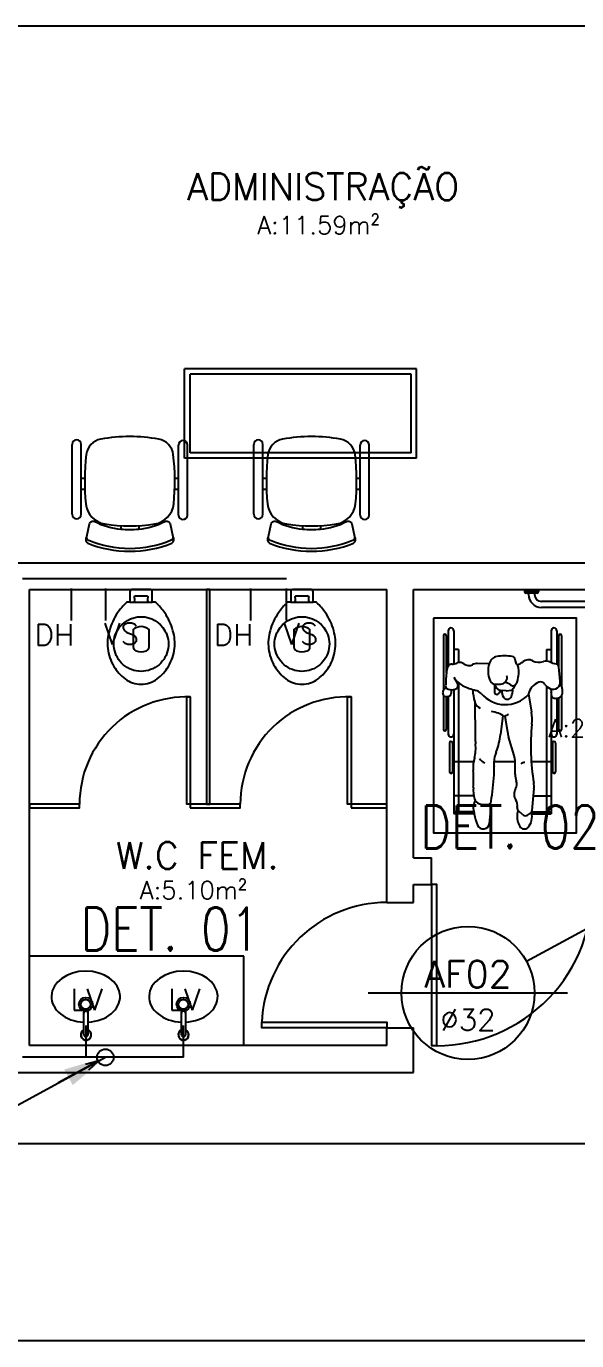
# Model space of a CAD drawing. Header units: millimetres. Extents: x 1111 to 1959, y -391 to -319.
# Drawn here: x 1712.17 to 1716.49, y -384.73 to -374.44 of the extents above; entities that cross this region are included whole.
import ezdxf
from ezdxf.enums import TextEntityAlignment as Align

# ---------------------------------------------------------------- set-up
doc = ezdxf.new("R2010")
doc.units = ezdxf.units.MM
doc.linetypes.add('HIDDEN', pattern=[0.375, 0.25, -0.125])
for name, color, linetype in [('08', 8, 'Continuous'), ('ARQ-PÇ-HIDROSSAN', 7, 'Continuous'), ('CONEXAO_AG_FRIA', 3, 'Continuous'), ('MOVEIS', 7, 'Continuous'), ('TUBOS_AG_FRIA', 2, 'Continuous'), ('TXT', 2, 'Continuous')]:
    doc.layers.add(name, color=color, linetype=linetype)
doc.styles.add('ROMANS', font='romans')

# ---------------------------------------------------------------- blocks, each defined once
blk = doc.blocks.new('SANIT-flat-3-flat-1')
at = {"layer": 'ARQ-PÇ-HIDROSSAN'}
blk.add_line((0.07, -0.0625), (0.07, 0.0625), dxfattribs=at)
for points in [[(0.073, -0.082, 0.059368), (0.13, -0.132, 0.082654), (0.23, -0.178, 0.104255), (0.33, -0.1865, 0.107708), (0.43, -0.1525, 0.088187), (0.5, -0.09, 0.163426), (0.53, 0, 0.163426), (0.5, 0.09, 0.088187), (0.43, 0.1525, 0.107708), (0.33, 0.1865, 0.104255), (0.23, 0.178, 0.082654), (0.13, 0.132, 0.059368), (0.073, 0.082, 0.207706), (0.07, 0.0745), (0.07, 0.0693), (0.07, 0.0625), (0.012, 0.0625, 0.402093), (0, 0.0515), (0, 0.0515), (0, -0.0515, 0.402093), (0.012, -0.0625), (0.07, -0.0625), (0.07, -0.0693), (0.07, -0.0745, 0.207706)], [(0.152, 0, -0.268395), (0.23, 0.1335, -0.179674), (0.33, 0.151, -0.170707), (0.4205, 0.1, -0.179561), (0.4575, 0, -0.179561), (0.4205, -0.1, -0.170707), (0.33, -0.151, -0.179674), (0.23, -0.1335, -0.268395)], [(0.3425, -0.03, 0.183333), (0.3425, 0.03, 0.302776), (0.32, 0.0445), (0.224, 0.0445, 0.370787), (0.224, -0.0445), (0.32, -0.0445, 0.302776)]]:
    blk.add_lwpolyline(points, format="xyb", close=True, dxfattribs=at)
blk.add_lwpolyline([(0.07, -0.0436, 0.380199), (0.062, -0.036), (0.051, -0.036, 0.087349), (0.047, -0.037, -0.172037), (0.0383, -0.037, -0.102747), (0.0363, -0.0357, -0.167994), (0.035, -0.0315), (0.035, 0.0315), (0.035, 0.0315, -0.167994), (0.0363, 0.0357, -0.102747), (0.0383, 0.037, -0.172037), (0.047, 0.037, 0.087349), (0.051, 0.036), (0.062, 0.036, 0.380199), (0.07, 0.0436)], format="xyb", dxfattribs=at)
blk = doc.blocks.new('CADEIRA2')
at = {"layer": 'MOVEIS'}
for p, q in [((-0.3147, 0.2073), (-0.3147, 0.5982)), ((-0.2647, 0.2073), (-0.2647, 0.5982)), ((0.2803, 0.2033), (0.2803, 0.5941)), ((0.3303, 0.2033), (0.3303, 0.5941)), ((-0.2446, 0.4071), (-0.2647, 0.4071)), ((0.2803, 0.4071), (0.2602, 0.4071)), ((-0.2438, 0.346), (-0.2647, 0.346)), ((0.2803, 0.346), (0.2595, 0.346)), ((-0.0422, 0.1436), (-0.0422, 0.1245)), ((0.0578, 0.1436), (0.0578, 0.1245))]:
    blk.add_line(p, q, dxfattribs=at)
blk.add_lwpolyline([(0.1472, 0.1531, 0.340817), (0.2539, 0.2657, 0.05523), (0.2514, 0.541, 0.328643), (0.1702, 0.6274, 0.09095), (-0.1546, 0.6274, 0.328643), (-0.2358, 0.541, 0.05523), (-0.2383, 0.2657, 0.340817), (-0.1316, 0.1531, 0.077917)], format="xyb", close=True, dxfattribs=at)
for points in [[(0.0578, 0.1245, 0.100785), (0.2041, 0.1671, -0.49505), (0.233, 0.1537), (0.2485, 0.0827, -0.365963), (0.2365, 0.0598, -0.0944), (0.0078, 0.0146, -0.0944), (-0.2209, 0.0598, -0.365963), (-0.2329, 0.0827), (-0.2173, 0.1537, -0.49505), (-0.1885, 0.1671, 0.100785), (-0.0422, 0.1245, 0.100785)], [(-0.2332, 0.0809, 0.481357), (-0.2276, 0.046, 0.097119), (0.0078, 0.0007, 0.097119), (0.2432, 0.046, 0.481357), (0.2489, 0.0809)]]:
    blk.add_lwpolyline(points, format="xyb", dxfattribs=at)
for centre, radius, start, end in [((-0.2897, 0.5982), 0.025, 0, 180), ((0.3053, 0.5941), 0.025, 0, 180), ((-0.2897, 0.2073), 0.025, 180, 0), ((0.3053, 0.2033), 0.025, 180, 0), ((0.0078, 0.6697), 0.5474, 264.75947, 275.24053)]:
    blk.add_arc(centre, radius, start, end, dxfattribs=at)
blk = doc.blocks.new('ESCRIVAN')
at = {"layer": 'MOVEIS'}
for p, q in [((-0.4508, -0.5), (-0.4508, 0)), ((0.847, 0), (-0.4508, 0)), ((0.847, -0.5), (0.847, 0)), ((-0.4208, -0.47), (-0.4208, -0.03)), ((0.817, -0.03), (-0.4208, -0.03)), ((0.817, -0.47), (0.817, -0.03)), ((0.847, -0.5), (-0.4508, -0.5)), ((0.817, -0.47), (-0.4208, -0.47))]:
    blk.add_line(p, q, dxfattribs=at)
blk = doc.blocks.new('*U260', base_point=(10233.26, -19.23))
for q in [(10212.05, 1.98), (10223.77, -12.28), (10226.31, -9.75)]:
    blk.add_line((10229.98, -15.95), q)
blk.add_circle((10233.26, -19.23), 4.64)

msp = doc.modelspace()

# ---------------------------------------------------------------- linework, layer by layer
at = {"layer": '08'}
for p, q in [((1718.989, -374.439), (1711.989, -374.439)), ((1711.989, -378.639), (1717.099, -378.639)), ((1712.199, -382.419), (1712.199, -378.849)), ((1712.199, -378.849), (1714.999, -378.849)), ((1714.999, -381.299), (1714.999, -378.849)), ((1715.209, -380.949), (1715.209, -378.849)), ((1715.209, -378.849), (1717.589, -378.849)), ((1716.077, -378.849), (1716.077, -378.863)), ((1716.189, -378.863), (1716.077, -378.863)), ((1716.175, -378.877), (1716.091, -378.877)), ((1716.11, -378.887), (1716.11, -378.877)), ((1716.156, -378.877), (1716.156, -378.887)), ((1716.189, -378.849), (1716.189, -378.863)), ((1717.174, -378.943), (1716.212, -378.943)), ((1717.174, -378.989), (1716.212, -378.989)), ((1715.48, -379.172), (1715.48, -379.451)), ((1715.524, -379.172), (1715.524, -379.319)), ((1716.287, -379.172), (1716.287, -379.319)), ((1716.331, -379.172), (1716.331, -379.433)), ((1715.443, -379.21), (1715.443, -379.637)), ((1715.465, -379.21), (1715.465, -379.502)), ((1716.345, -379.21), (1716.345, -379.451)), ((1716.368, -379.21), (1716.368, -379.606)), ((1715.56, -379.319), (1715.524, -379.319)), ((1715.524, -379.319), (1715.524, -379.432)), ((1715.56, -379.319), (1715.56, -379.421)), ((1716.251, -379.319), (1716.287, -379.319)), ((1716.251, -379.319), (1716.251, -379.41)), ((1716.287, -379.319), (1716.287, -379.42)), ((1715.801, -379.431), (1715.708, -379.428)), ((1716.358, -379.567), (1716.346, -379.453)), ((1715.524, -379.536), (1715.553, -379.585)), ((1715.539, -379.56), (1715.578, -379.592)), ((1715.546, -379.566), (1715.542, -379.566)), ((1715.56, -379.577), (1715.56, -380.605)), ((1715.839, -379.588), (1715.85, -379.608)), ((1715.856, -379.59), (1715.891, -379.589)), ((1716.005, -379.596), (1715.99, -379.624)), ((1715.442, -379.673), (1715.438, -379.654)), ((1715.441, -379.64), (1715.45, -379.628)), ((1715.443, -379.677), (1715.443, -379.944)), ((1715.465, -379.687), (1715.465, -379.944)), ((1715.48, -379.685), (1715.48, -379.981)), ((1715.524, -379.632), (1715.524, -379.981)), ((1715.844, -379.598), (1715.842, -379.649)), ((1715.889, -379.638), (1715.88, -379.658)), ((1715.935, -379.642), (1715.902, -379.64)), ((1715.938, -379.642), (1715.971, -379.637)), ((1716.109, -379.666), (1716.133, -379.809)), ((1716.251, -379.607), (1716.251, -380.605)), ((1716.287, -379.634), (1716.287, -379.661)), ((1716.287, -379.677), (1716.287, -379.981)), ((1716.331, -379.7), (1716.331, -379.981)), ((1716.345, -379.697), (1716.345, -379.944)), ((1716.368, -379.68), (1716.368, -379.944)), ((1716.375, -379.66), (1716.375, -379.627)), ((1715.689, -379.728), (1715.691, -380.006)), ((1715.908, -379.836), (1715.889, -379.984)), ((1715.923, -379.84), (1715.944, -379.963)), ((1715.524, -379.981), (1715.524, -380.605)), ((1715.997, -380.147), (1715.953, -380.002)), ((1716.287, -379.981), (1716.287, -380.605)), ((1715.49, -380.051), (1715.49, -380.276)), ((1715.514, -380.051), (1715.514, -380.276)), ((1716.297, -380.051), (1716.297, -380.276)), ((1716.321, -380.051), (1716.321, -380.276)), ((1715.679, -380.199), (1715.524, -380.199)), ((1716.005, -380.199), (1715.838, -380.199)), ((1716.004, -380.296), (1716.005, -380.2)), ((1716.287, -380.199), (1716.131, -380.199)), ((1716.137, -380.58), (1716.153, -380.406)), ((1715.681, -380.463), (1715.524, -380.463)), ((1716.148, -380.463), (1716.287, -380.463)), ((1715.68, -380.588), (1715.524, -380.588)), ((1715.684, -380.605), (1715.524, -380.605)), ((1715.804, -380.68), (1715.815, -380.579)), ((1716.065, -380.612), (1716.033, -380.585)), ((1716.102, -380.614), (1716.124, -380.6)), ((1716.135, -380.588), (1716.287, -380.588)), ((1716.135, -380.605), (1716.287, -380.605)), ((1715.209, -380.949), (1715.349, -380.949)), ((1715.349, -381.159), (1715.349, -380.949)), ((1715.209, -381.299), (1715.209, -381.159)), ((1715.209, -381.159), (1715.349, -381.159)), ((1714.999, -381.299), (1715.209, -381.299)), ((1712.626, -382.162), (1712.626, -382.16)), ((1712.626, -382.165), (1712.626, -382.163)), ((1712.626, -382.335), (1712.626, -382.165)), ((1712.657, -382.16), (1712.657, -382.162)), ((1712.657, -382.163), (1712.657, -382.165)), ((1712.657, -382.165), (1712.657, -382.335)), ((1713.39, -382.162), (1713.39, -382.16)), ((1713.39, -382.165), (1713.39, -382.163)), ((1713.39, -382.335), (1713.39, -382.165)), ((1713.422, -382.16), (1713.422, -382.162)), ((1713.422, -382.163), (1713.422, -382.165)), ((1713.422, -382.165), (1713.422, -382.335)), ((1714.999, -382.419), (1714.999, -382.279)), ((1714.999, -382.279), (1715.209, -382.279)), ((1715.209, -382.629), (1715.209, -382.279)), ((1714.999, -382.419), (1712.199, -382.419)), ((1711.989, -382.629), (1715.209, -382.629)), ((1707.789, -384.729), (1722.909, -384.729))]:
    msp.add_line(p, q, dxfattribs=at)
at = {"layer": '08', "ltscale": 0.03}
for p, q in [((1713.879, -381.719), (1712.199, -381.719)), ((1713.879, -382.419), (1713.879, -381.719))]:
    msp.add_line(p, q, dxfattribs=at)
at = {"layer": '08', "ltscale": 0.7}
msp.add_line((1722.209, -383.189), (1711.429, -383.189), dxfattribs=at)
at = {"layer": '08'}
for points in [[(1713.585, -380.529), (1713.613, -380.529), (1713.613, -378.849), (1713.585, -378.849)], [(1713.459, -380.529), (1713.431, -380.529), (1713.431, -379.689), (1713.459, -379.689)], [(1714.719, -380.529), (1714.691, -380.529), (1714.691, -379.689), (1714.719, -379.689)], [(1712.199, -380.557), (1712.591, -380.557), (1712.591, -380.529), (1712.199, -380.529)], [(1713.459, -380.557), (1713.851, -380.557), (1713.851, -380.529), (1713.459, -380.529)], [(1714.719, -380.557), (1714.999, -380.557), (1714.999, -380.529), (1714.719, -380.529)], [(1715.349, -381.159), (1715.349, -382.419), (1715.391, -382.419), (1715.391, -381.159)], [(1714.999, -382.279), (1714.019, -382.279), (1714.019, -382.237), (1714.999, -382.237)]]:
    msp.add_lwpolyline(points, close=True, dxfattribs=at)
at = {"layer": '08', "ltscale": 0.7}
msp.add_lwpolyline([(1715.365, -379.073), (1715.365, -380.753), (1716.485, -380.753), (1716.485, -379.073)], close=True, dxfattribs=at)
at = {"layer": '08'}
for points in [[(1712.626, -382.16, 0), (1712.626, -382.157, 0), (1712.627, -382.154, 0), (1712.628, -382.152, 0), (1712.629, -382.15, 0), (1712.631, -382.148, 0), (1712.634, -382.146, 0), (1712.636, -382.145, 0), (1712.639, -382.144, 0), (1712.641, -382.144, 0), (1712.644, -382.144, 0), (1712.647, -382.145, 0), (1712.649, -382.146, 0), (1712.652, -382.148, 0), (1712.654, -382.15, 0), (1712.655, -382.152, 0), (1712.656, -382.154, 0), (1712.657, -382.157, 0), (1712.657, -382.16, 0)], [(1712.626, -382.163, 0), (1712.626, -382.16, 0), (1712.627, -382.157, 0), (1712.628, -382.155, 0), (1712.629, -382.152, 0), (1712.631, -382.151, 0), (1712.633, -382.149, 0), (1712.636, -382.148, 0), (1712.639, -382.147, 0), (1712.641, -382.147, 0), (1712.644, -382.147, 0), (1712.647, -382.148, 0), (1712.649, -382.149, 0), (1712.652, -382.151, 0), (1712.654, -382.152, 0), (1712.655, -382.155, 0), (1712.656, -382.157, 0), (1712.657, -382.16, 0), (1712.657, -382.163, 0)], [(1712.641, -382.147, 0), (1712.639, -382.147, 0), (1712.636, -382.148, 0), (1712.634, -382.149, 0), (1712.631, -382.15, 0), (1712.629, -382.152, 0), (1712.628, -382.155, 0), (1712.627, -382.157, 0), (1712.626, -382.159, 0)], [(1712.641, -382.149, 0), (1712.639, -382.149, 0), (1712.636, -382.15, 0), (1712.633, -382.151, 0), (1712.631, -382.153, 0), (1712.629, -382.155, 0), (1712.628, -382.157, 0), (1712.627, -382.159, 0), (1712.626, -382.162, 0), (1712.626, -382.165, 0)], [(1712.657, -382.159, 0), (1712.656, -382.156, 0), (1712.655, -382.154, 0), (1712.653, -382.152, 0), (1712.651, -382.15, 0), (1712.649, -382.148, 0), (1712.646, -382.147, 0), (1712.644, -382.147, 0), (1712.641, -382.147, 0)], [(1712.657, -382.165, 0), (1712.657, -382.162, 0), (1712.656, -382.159, 0), (1712.655, -382.157, 0), (1712.654, -382.155, 0), (1712.652, -382.153, 0), (1712.649, -382.151, 0), (1712.647, -382.15, 0), (1712.644, -382.149, 0), (1712.641, -382.149, 0)], [(1712.657, -382.165, 0), (1712.657, -382.165, 0)], [(1713.39, -382.16, 0), (1713.39, -382.157, 0), (1713.391, -382.154, 0), (1713.392, -382.152, 0), (1713.394, -382.15, 0), (1713.396, -382.148, 0), (1713.398, -382.146, 0), (1713.401, -382.145, 0), (1713.403, -382.144, 0), (1713.406, -382.144, 0), (1713.409, -382.144, 0), (1713.411, -382.145, 0), (1713.414, -382.146, 0), (1713.416, -382.148, 0), (1713.418, -382.15, 0), (1713.42, -382.152, 0), (1713.421, -382.154, 0), (1713.422, -382.157, 0), (1713.422, -382.16, 0)], [(1713.39, -382.163, 0), (1713.39, -382.16, 0), (1713.391, -382.157, 0), (1713.392, -382.155, 0), (1713.394, -382.152, 0), (1713.396, -382.151, 0), (1713.398, -382.149, 0), (1713.401, -382.148, 0), (1713.403, -382.147, 0), (1713.406, -382.147, 0), (1713.409, -382.147, 0), (1713.411, -382.148, 0), (1713.414, -382.149, 0), (1713.416, -382.151, 0), (1713.418, -382.152, 0), (1713.42, -382.155, 0), (1713.421, -382.157, 0), (1713.422, -382.16, 0), (1713.422, -382.163, 0)], [(1713.406, -382.149, 0), (1713.403, -382.149, 0), (1713.401, -382.15, 0), (1713.398, -382.151, 0), (1713.396, -382.153, 0), (1713.394, -382.155, 0), (1713.392, -382.157, 0), (1713.391, -382.159, 0), (1713.39, -382.162, 0), (1713.39, -382.165, 0)], [(1713.406, -382.147, 0), (1713.403, -382.147, 0), (1713.401, -382.148, 0), (1713.398, -382.149, 0), (1713.396, -382.15, 0), (1713.394, -382.152, 0), (1713.392, -382.155, 0), (1713.391, -382.157, 0), (1713.391, -382.159, 0)], [(1713.421, -382.159, 0), (1713.421, -382.156, 0), (1713.419, -382.154, 0), (1713.418, -382.152, 0), (1713.416, -382.15, 0), (1713.413, -382.148, 0), (1713.411, -382.147, 0), (1713.408, -382.147, 0), (1713.406, -382.147, 0)], [(1713.422, -382.165, 0), (1713.422, -382.162, 0), (1713.421, -382.159, 0), (1713.42, -382.157, 0), (1713.418, -382.155, 0), (1713.416, -382.153, 0), (1713.414, -382.151, 0), (1713.411, -382.15, 0), (1713.409, -382.149, 0), (1713.406, -382.149, 0)], [(1713.422, -382.165, 0), (1713.422, -382.165, 0)]]:
    msp.add_polyline3d(points, dxfattribs=at)
at = {"layer": '08', "ltscale": 0.03}
for centre, radius in [((1712.64, -382.096), 0.0537), ((1712.64, -382.096), 0.0383), ((1713.405, -382.096), 0.0537), ((1713.405, -382.096), 0.0383)]:
    msp.add_circle(centre, radius, dxfattribs=at)
at = {"layer": '08'}
for centre, radius, start, end in [((1716.091, -378.863), 0.014, 180, 270), ((1716.175, -378.863), 0.014, 270, 0), ((1716.212, -378.887), 0.102, 180, 270), ((1716.212, -378.887), 0.056, 180, 270), ((1715.502, -379.172), 0.0222, 0, 180), ((1716.309, -379.172), 0.0222, 0, 180), ((1715.454, -379.21), 0.0111, 0, 180), ((1716.357, -379.21), 0.0111, 0, 180), ((1715.872, -379.444), 0.0719, 100.0443, 158.1335), ((1715.922, -379.723), 0.355, 80.2167, 100.0443), ((1715.978, -379.399), 0.0261, 0.9535, 80.2167), ((1716.607, -379.618), 1.147, 173.5457, 179.2953), ((1715.563, -379.5), 0.0971, 149.4259, 173.5457), ((1715.563, -379.5), 0.0971, 145.4123, 149.4259), ((1715.508, -379.462), 0.0299, 86.2268, 145.4123), ((1715.515, -379.355), 0.0777, 266.2268, 295.2149), ((1715.571, -379.473), 0.0535, 102.1076, 115.2149), ((1715.571, -379.473), 0.0535, 53.1315, 102.1076), ((1715.642, -379.379), 0.0649, 233.1315, 296.463), ((1715.706, -379.508), 0.0794, 88.7191, 116.463), ((1715.98, -379.487), 0.188, 162.351, 202.3739), ((1715.98, -379.487), 0.188, 158.1335, 162.351), ((1716.053, -379.398), 0.0491, 180.9535, 221.3289), ((1715.968, -379.473), 0.0642, 32.8016, 41.3289), ((1715.781, -379.493), 0.252, 339.5864, 6.4099), ((1715.966, -379.282), 0.166, 289.7257, 307.5222), ((1715.968, -379.473), 0.0642, 6.4099, 32.8016), ((1716.11, -379.469), 0.0704, 63.5166, 127.5222), ((1716.193, -379.302), 0.116, 243.5166, 286.5694), ((1716.248, -379.486), 0.0763, 67.1485, 106.5694), ((1716.377, -379.179), 0.257, 247.1485, 258.553), ((1716.321, -379.456), 0.0249, 65.7407, 78.553), ((1716.321, -379.456), 0.0249, 6.1738, 65.7407), ((1715.527, -379.6), 0.0302, 284.3528, 31.0291), ((1715.629, -379.529), 0.0809, 231.1007, 245.8172), ((1715.853, -379.54), 0.0509, 202.3739, 273.0345), ((1715.891, -379.538), 0.051, 270, 15.4377), ((1715.71, -380.037), 0.513, 59.1701, 64.8848), ((1715.988, -379.571), 0.0309, 239.1701, 339.5864), ((1716.234, -379.695), 0.128, 109.9444, 166.9452), ((1716.203, -379.611), 0.0386, 34.5485, 109.9444), ((1716.319, -379.531), 0.102, 214.5485, 248.1434), ((1716.302, -379.573), 0.0565, 248.1434, 6.1738), ((1716.338, -379.627), 0.0364, 36.1191, 64.0963), ((1713.431, -380.529), 0.84, 88.0898, 180), ((1714.691, -380.529), 0.84, 88.0898, 180), ((1715.456, -379.65), 0.0181, 143.805, 190.699), ((1715.455, -379.67), 0.0133, 190.699, 244.4064), ((1715.468, -379.642), 0.0449, 244.4064, 307.78), ((1715.463, -379.637), 0.0157, 76.4185, 143.805), ((1715.486, -379.604), 0.0262, 179.2953, 256.2891), ((1715.507, -379.519), 0.114, 256.2891, 284.3528), ((1715.484, -379.663), 0.0188, 307.78, 7.8265), ((1715.537, -379.655), 0.0343, 139.4894, 187.8265), ((1715.852, -379.032), 0.626, 245.8172, 255.644), ((1715.995, -379.629), 0.322, 180.5698, 198.0744), ((1715.677, -379.715), 0.0793, 40.6612, 75.644), ((1715.928, -379.5), 0.25, 220.6612, 316.6858), ((1715.862, -379.65), 0.0196, 177.8272, 334.231), ((1715.905, -379.577), 0.0633, 209.7251, 267.1058), ((1716.026, -379.632), 0.128, 183.7076, 207.295), ((1715.943, -379.674), 0.0344, 207.295, 338.468), ((1715.936, -379.629), 0.0132, 267.1058, 277.5231), ((1715.967, -379.611), 0.0264, 277.5231, 331.3712), ((1715.832, -379.631), 0.154, 338.468, 0.2381), ((1716.237, -379.647), 0.0516, 344.409, 23.6829), ((1716.315, -379.669), 0.0293, 164.409, 246.7071), ((1716.325, -379.646), 0.0548, 246.7071, 276.5163), ((1716.325, -379.646), 0.0548, 276.5163, 291.8909), ((1716.325, -379.646), 0.0548, 291.8909, 320.9982), ((1716.338, -379.627), 0.0364, 0.3734, 36.1191), ((1716.342, -379.66), 0.0326, 320.9982, 0.3734), ((1715.759, -379.704), 0.0776, 205.1049, 248.8275), ((1715.781, -380.057), 0.256, 57.274, 81.2195), ((1716.036, -380.063), 0.25, 109.3703, 117.8163), ((1717.863, -380.079), 1.736, 174.1619, 189.4895), ((1715.794, -379.867), 0.344, 354.1619, 9.6849), ((1715.454, -379.944), 0.0111, 180, 0), ((1715.502, -379.981), 0.0222, 180, 0), ((1716.104, -380.004), 0.413, 180.312, 187.4493), ((1715.433, -379.944), 0.458, 337.5954, 355.0478), ((1716.25, -379.911), 0.31, 189.5756, 196.9445), ((1716.309, -379.981), 0.0222, 180, 0), ((1716.357, -379.944), 0.0111, 180, 0), ((1715.502, -380.051), 0.0121, 0, 180), ((1715.418, -380.093), 0.278, 344.1699, 7.4493), ((1716.309, -380.051), 0.0121, 0, 180), ((1715.948, -380.243), 0.273, 164.1699, 184.4975), ((1715.788, -380.136), 0.0725, 208.693, 254.3358), ((1716.081, -380.212), 0.243, 157.3879, 176.9641), ((1716.081, -380.212), 0.243, 176.9641, 186.056), ((1715.828, -380.199), 0.177, 359.7461, 16.9445), ((1716.075, -380.239), 0.0358, 79.3771, 135.3134), ((1715.502, -380.276), 0.0121, 180, 0), ((1714.737, -380.339), 0.942, 356.3024, 4.4975), ((1712.646, -380.052), 3.203, 351.839, 355.583), ((1715.51, -380.273), 0.331, 355.583, 6.056), ((1716.149, -380.296), 0.144, 179.7461, 200.1272), ((1716.309, -380.276), 0.0121, 180, 0), ((1715.954, -380.417), 0.277, 176.3024, 194.8355), ((1716.086, -380.451), 0.0889, 151.1107, 212.0847), ((1715.942, -380.372), 0.0757, 331.1107, 20.1272), ((1715.99, -380.392), 0.163, 354.8929, 9.4895), ((1715.804, -380.56), 0.127, 152.6529, 188.261), ((1715.735, -380.475), 0.0511, 194.8355, 253.4823), ((1715.782, -380.317), 0.216, 253.4823, 271.2881), ((1715.786, -380.502), 0.0312, 271.2881, 315.4711), ((1715.786, -380.502), 0.0312, 315.4711, 351.839), ((1715.69, -380.566), 0.126, 353.7627, 19.5493), ((1715.946, -380.539), 0.0765, 349.8776, 32.0847), ((1716.171, -380.507), 0.497, 188.261, 191.3967), ((1716.171, -380.507), 0.497, 191.3967, 201.9692), ((1716.187, -380.622), 0.167, 174.8934, 209.1731), ((1716.056, -380.559), 0.0347, 169.8776, 230.0692), ((1716.078, -380.612), 0.0575, 147.7219, 174.8934), ((1716.085, -380.588), 0.0314, 230.0692, 302.0961), ((1716.017, -380.63), 0.12, 317.1659, 17.4034), ((1716.11, -380.577), 0.0274, 302.0961, 354.8929), ((1715.755, -380.674), 0.0491, 201.9692, 353.7627), ((1716.076, -380.684), 0.0396, 209.1731, 317.1659), ((1712.642, -382.335), 0.0416, 112.6883, 0), ((1712.642, -382.335), 0.0401, 113.6074, 66.7721), ((1712.641, -382.335), 0.0159, 180, 0), ((1712.642, -382.335), 0.0416, 0, 67.6771), ((1713.406, -382.335), 0.0416, 112.6883, 0), ((1713.406, -382.335), 0.0401, 113.6074, 66.7721), ((1713.406, -382.335), 0.0159, 180, 0), ((1713.406, -382.335), 0.0416, 0, 67.6771)]:
    msp.add_arc(centre, radius, start, end, dxfattribs=at)
at = {"layer": '08', "ltscale": 0.7}
for centre, radius, start, end in [((1715.391, -381.201), 1.219, 270, 1.942), ((1714.999, -382.28), 0.981, 90, 177.4911)]:
    msp.add_arc(centre, radius, start, end, dxfattribs=at)
at = {"layer": '08', "ltscale": 0.03}
for centre in [(1712.64, -382.036), (1713.405, -382.036)]:
    msp.add_ellipse(centre, major_axis=(0.269, 0), ratio=0.742857, start_param=4.775358, end_param=10.940424, dxfattribs=at)
at = {"layer": 'CONEXAO_AG_FRIA'}
for p, q in [((1716.093, -381.758), (1717.403, -381.049)), ((1714.854, -382.007), (1716.416, -382.007)), ((1711.484, -383.221), (1712.794, -382.511))]:
    msp.add_line(p, q, dxfattribs=at)
msp.add_circle((1715.635, -382.007), 0.521, dxfattribs=at)
msp.add_solid([(1712.794, -382.511), (1712.538, -382.729), (1712.471, -382.606)], dxfattribs=at)
at = {"layer": 'TUBOS_AG_FRIA'}
for p, q in [((1712.145, -378.762), (1714.213, -378.762)), ((1713.406, -382.511), (1712.145, -382.511))]:
    msp.add_line(p, q, dxfattribs=at)
at = {"layer": 'TUBOS_AG_FRIA', "linetype": 'HIDDEN'}
for p, q in [((1712.528, -379.09), (1712.528, -378.762)), ((1712.798, -379.09), (1712.798, -378.762)), ((1713.933, -379.09), (1713.933, -378.762)), ((1714.213, -379.09), (1714.213, -378.762)), ((1712.642, -382.511), (1712.642, -382.184)), ((1713.406, -382.511), (1713.406, -382.184))]:
    msp.add_line(p, q, dxfattribs=at)

# ---------------------------------------------------------------- block references
at = {"layer": '08', "xscale": 1.399999999999999, "yscale": 1.399999999999999, "zscale": 1.399999999999999}
for name, p in [('ESCRIVAN', (1714.046, -377.121)), ('CADEIRA2', (1712.974, -378.55)), ('CADEIRA2', (1714.398, -378.55))]:
    msp.add_blockref(name, p, dxfattribs=at)
at = {"layer": '08', "xscale": 1.399999999999999, "yscale": 1.399999999999999, "zscale": 1.399999999999999, "rotation": 270}
for p in [(1713.074, -378.849), (1714.334, -378.849)]:
    msp.add_blockref('SANIT-flat-3-flat-1', p, dxfattribs=at)
at = {"layer": 'CONEXAO_AG_FRIA', "xscale": 0.014, "yscale": 0.014, "zscale": 0.014, "rotation": 73.37963458882318}
msp.add_blockref('*U260', (1712.794, -382.511), dxfattribs=at)

# ---------------------------------------------------------------- texts
at = {"layer": '08', "style": 'ROMANS'}
for s, insert, char_height, width, attachment_point in [('ADMINISTRAÇÃO', (1714.501, -375.725), 0.21, 1.57047, 5), ('\\pi-0.06263;A:11.59m²', (1714.047, -375.926), 0.14, 0.91473, 1), ('\\pi0.00403;A:2.55m²', (1716.262, -379.865), 0.14, 0.91473, 1), ('W.C FEM.', (1713.514, -380.931), 0.21, 1.57047, 5), ('\\pi0.00403;A:5.10m²', (1713.06, -381.132), 0.14, 0.91473, 1)]:
    msp.add_mtext(s, dxfattribs=dict(at, insert=insert, char_height=char_height, width=width, attachment_point=attachment_point))
at = {"layer": 'CONEXAO_AG_FRIA', "style": 'ROMANS'}
for s, height, p in [('DH', 0.168, (1712.394, -379.288)), ('VS', 0.168, (1712.92, -379.28)), ('DH', 0.168, (1713.798, -379.288)), ('VS', 0.168, (1714.324, -379.28)), ('AF02', 0.21, (1715.635, -381.965)), ('LV', 0.168, (1712.647, -382.143)), ('LV', 0.168, (1713.412, -382.143)), ('%%C32', 0.168, (1715.635, -382.301))]:
    msp.add_text(s, height=height, dxfattribs=at).set_placement(p, align=Align.CENTER)
at = {"layer": 'TXT', "style": 'ROMANS', "width": 0.8}
for s, p in [('DET. 02', (1715.261, -380.875)), ('DET. 01', (1712.599, -381.675))]:
    msp.add_text(s, height=0.336, dxfattribs=at).set_placement(p)

doc.saveas('drawing.dxf')
